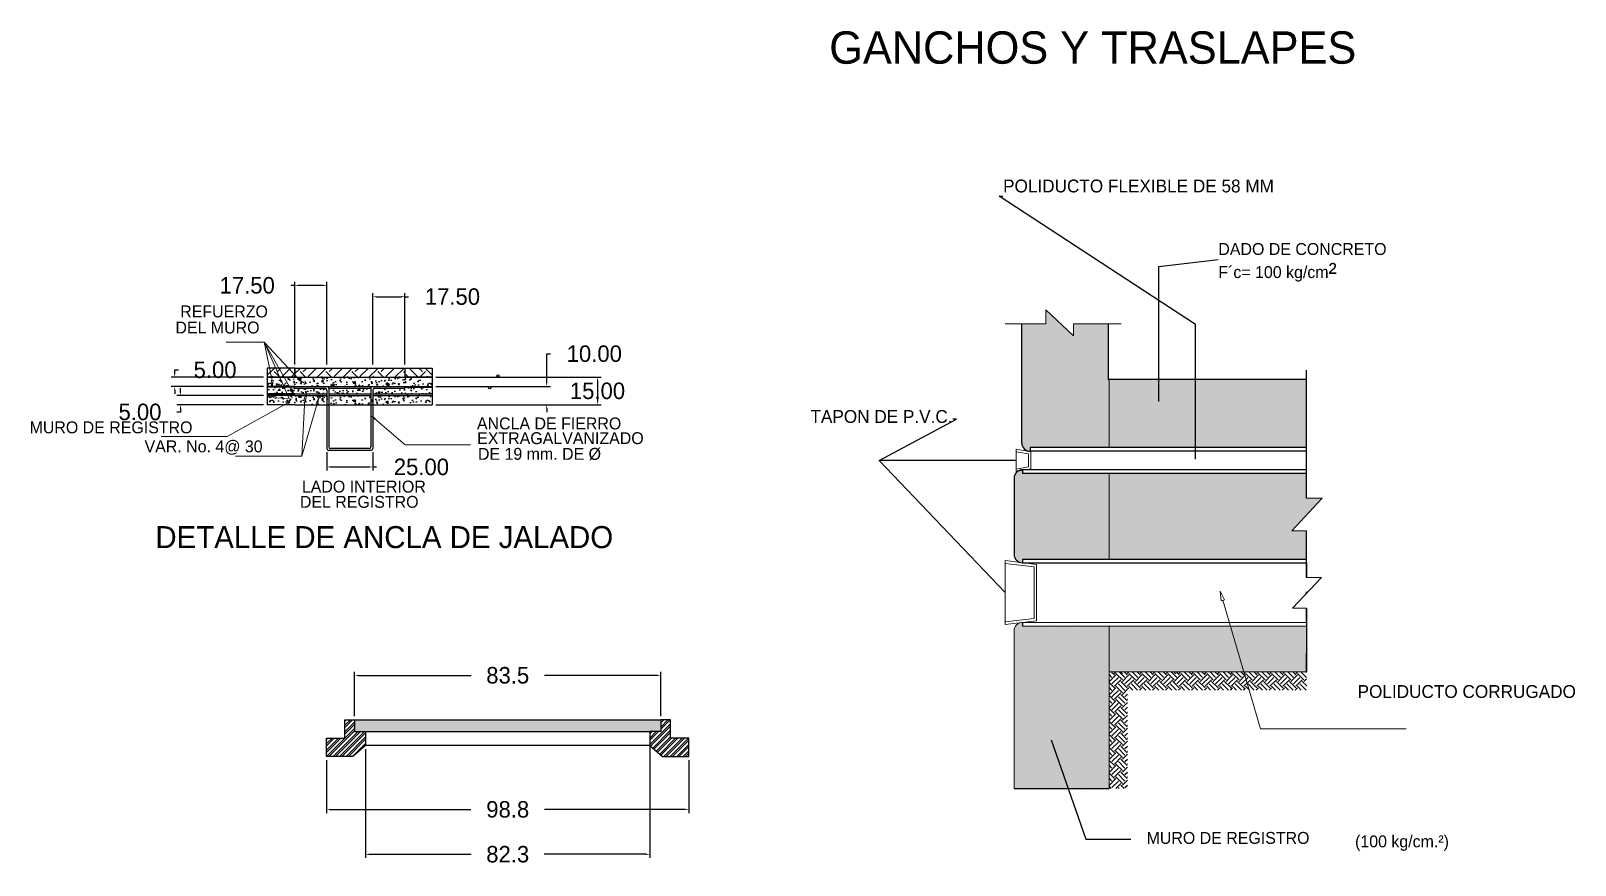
# Model space of a CAD drawing. Header units: centimetres. Extents: x 899 to 420531, y -3171 to 1299.
# Drawn here: x 15556 to 16398, y -2638 to -2183 of the extents above; entities that cross this region are included whole.
import ezdxf
from ezdxf.enums import TextEntityAlignment as Align

# ---------------------------------------------------------------- set-up
doc = ezdxf.new("R2010")
doc.units = ezdxf.units.CM
doc.header["$LTSCALE"] = 10
doc.header["$MEASUREMENT"] = 0
doc.layers.get('0').update_dxf_attribs({"linetype": 'CONTINUOUS'})
doc.layers.get('DEFPOINTS').update_dxf_attribs({"color": 2, "linetype": 'CONTINUOUS'})
for name, color, linetype in [('DIM', 7, 'CONTINUOUS'), ('HERRAJE', 13, 'CONTINUOUS'), ('REGISTRO', 1, 'CONTINUOUS'), ('TAPA', 120, 'CONTINUOUS'), ('TEXTOS', 7, 'CONTINUOUS'), ('TIERRA', 34, 'CONTINUOUS'), ('TIT', 5, 'CONTINUOUS'), ('VARILLAS', 30, 'CONTINUOUS')]:
    doc.layers.add(name, color=color, linetype=linetype)
doc.styles.get("Standard").update_dxf_attribs({"font": ''})
doc.styles.get('Standard').set_extended_font_data('Zurich Ex BT')
doc.dimstyles.get("Standard").update_dxf_attribs({"dimtxt": 9, "dimasz": 2, "dimexe": 2, "dimexo": 2, "dimgap": 5, "dimtad": 0, "dimtih": 1, "dimtoh": 1, "dimzin": 0, "dimdsep": 46, "dimtxsty": 'Standard', "dimcen": 0.09, "dimclrt": 256, "dimadec": 0, "dimazin": 0, "dimtfac": 1, "dimtofl": 0, "dimtmove": 0, "dimatfit": 3, "dimfxl": 0, "dimtolj": 1, "dimtzin": 0, "dimarcsym": 0})
pattern_1 = [(45, (14362.514, -2863.6035), (-1.767767, 1.767767), []), (45, (14362.514, -2862.3535), (-1.767767, 1.767767), [])]
pattern_2 = [(45, (10194.218, -3222.807), (9e-16, 14.142136), [10, -10]), (45, (10191.566, -3220.155), (9e-16, 14.142136), [10, -10]), (45, (10188.914, -3217.504), (9e-16, 14.142136), [10, -10]), (135, (10188.914, -3215.736), (-14.142136, 2e-15), [10, -10]), (135, (10191.566, -3213.084), (-14.142136, 2e-15), [10, -10]), (135, (10194.218, -3210.433), (-14.142136, 2e-15), [10, -10])]

# ---------------------------------------------------------------- blocks, each defined once
blk = doc.blocks.new('_ClosedBlank')
at = {"color": 0, "linetype": 'ByBlock', "lineweight": -2}
for p, q in [((-1, 0.17), (0, 0)), ((-1, 0.17), (-1, -0.17)), ((0, 0), (-1, -0.17))]:
    blk.add_line(p, q, dxfattribs=at)
blk = doc.blocks.new('*D63')
at = {"layer": 'DEFPOINTS', "color": 0}
for p in [(15717.08, -2579.02), (15914.68, -2579.02), (15914.68, -2607.9)]:
    blk.add_point(p, dxfattribs=at)
at = {"layer": 'DIM', "color": 0, "lineweight": -2}
for p, q in [((15717.08, -2581.02), (15717.08, -2609.9)), ((15914.68, -2581.02), (15914.68, -2609.9)), ((15719.08, -2607.9), (15795.83, -2607.9)), ((15912.68, -2607.9), (15835.93, -2607.9))]:
    blk.add_line(p, q, dxfattribs=at)
at = {"layer": 'DIM', "color": 0}
for points in [[(15719.08, -2607.57), (15719.08, -2608.23), (15717.08, -2607.9)], [(15912.68, -2607.57), (15912.68, -2608.23), (15914.68, -2607.9)]]:
    blk.add_solid(points, dxfattribs=at)
at = {"layer": 'DIM', "insert": (15815.88, -2607.9), "char_height": 9, "attachment_point": 5}
blk.add_mtext('\\A1;98.8', dxfattribs=at)
blk = doc.blocks.new('*D64')
at = {"layer": 'DEFPOINTS', "color": 0}
for p in [(15738.38, -2573.02), (15893.38, -2569.22), (15893.38, -2632.38)]:
    blk.add_point(p, dxfattribs=at)
at = {"layer": 'DIM', "color": 0, "lineweight": -2}
for p, q in [((15738.38, -2575.02), (15738.38, -2634.38)), ((15893.38, -2571.22), (15893.38, -2634.38)), ((15740.38, -2632.38), (15795.95, -2632.38)), ((15891.38, -2632.38), (15835.81, -2632.38))]:
    blk.add_line(p, q, dxfattribs=at)
at = {"layer": 'DIM', "color": 0}
for points in [[(15740.38, -2632.05), (15740.38, -2632.72), (15738.38, -2632.38)], [(15891.38, -2632.05), (15891.38, -2632.72), (15893.38, -2632.38)]]:
    blk.add_solid(points, dxfattribs=at)
at = {"layer": 'DIM', "insert": (15815.88, -2632.38), "char_height": 9, "attachment_point": 5}
blk.add_mtext('\\A1;82.3', dxfattribs=at)
blk = doc.blocks.new('*D87')
at = {"layer": 'DEFPOINTS', "color": 0}
for p in [(15699.75, -2321.92), (15699.75, -2367.02), (15717.25, -2367.02)]:
    blk.add_point(p, dxfattribs=at)
at = {"layer": 'DIM', "color": 0, "lineweight": -2}
for p, q in [((15699.75, -2321.92), (15697.75, -2321.92)), ((15699.75, -2365.02), (15699.75, -2319.92)), ((15715.25, -2321.92), (15701.75, -2321.92)), ((15717.25, -2365.02), (15717.25, -2319.92))]:
    blk.add_line(p, q, dxfattribs=at)
at = {"layer": 'DIM', "color": 0}
for points in [[(15701.75, -2321.58), (15701.75, -2322.25), (15699.75, -2321.92)], [(15715.25, -2321.58), (15715.25, -2322.25), (15717.25, -2321.92)]]:
    blk.add_solid(points, dxfattribs=at)
at = {"layer": 'DIM', "insert": (15673.78, -2321.92), "char_height": 9, "attachment_point": 5}
blk.add_mtext('\\A1;17.50', dxfattribs=at)
blk = doc.blocks.new('*D88')
at = {"layer": 'DEFPOINTS', "color": 0}
for p in [(15742.25, -2328.09), (15742.25, -2367.02), (15759.75, -2367.02)]:
    blk.add_point(p, dxfattribs=at)
at = {"layer": 'DIM', "color": 0, "lineweight": -2}
for p, q in [((15742.25, -2365.02), (15742.25, -2326.09)), ((15744.25, -2328.09), (15757.75, -2328.09)), ((15759.75, -2365.02), (15759.75, -2326.09)), ((15759.75, -2328.09), (15761.75, -2328.09))]:
    blk.add_line(p, q, dxfattribs=at)
at = {"layer": 'DIM', "color": 0}
for points in [[(15744.25, -2327.75), (15744.25, -2328.42), (15742.25, -2328.09)], [(15757.75, -2327.75), (15757.75, -2328.42), (15759.75, -2328.09)]]:
    blk.add_solid(points, dxfattribs=at)
at = {"layer": 'DIM', "insert": (15785.72, -2328.09), "char_height": 9, "attachment_point": 5}
blk.add_mtext('\\A1;17.50', dxfattribs=at)
blk = doc.blocks.new('*D89')
at = {"layer": 'DEFPOINTS', "color": 0}
for p in [(15774.75, -2377.02), (15774.75, -2387.02), (15837.12, -2387.02)]:
    blk.add_point(p, dxfattribs=at)
at = {"layer": 'DIM', "color": 0, "lineweight": -2}
for p, q in [((15837.12, -2375.02), (15837.12, -2359.23)), ((15837.12, -2359.23), (15839.12, -2359.23)), ((15776.75, -2377.02), (15839.12, -2377.02)), ((15776.75, -2387.02), (15839.12, -2387.02)), ((15837.12, -2389.02), (15837.12, -2391.02))]:
    blk.add_line(p, q, dxfattribs=at)
at = {"layer": 'DIM', "color": 0}
for points in [[(15836.79, -2375.02), (15837.45, -2375.02), (15837.12, -2377.02)], [(15836.79, -2389.02), (15837.45, -2389.02), (15837.12, -2387.02)]]:
    blk.add_solid(points, dxfattribs=at)
at = {"layer": 'DIM', "insert": (15863.09, -2359.23), "char_height": 9, "attachment_point": 5}
blk.add_mtext('\\A1;10.00', dxfattribs=at)
blk = doc.blocks.new('*D90')
at = {"layer": 'DEFPOINTS', "color": 0}
for p in [(15774.75, -2372.02), (15774.75, -2387.02), (15864.83, -2387.02)]:
    blk.add_point(p, dxfattribs=at)
at = {"layer": 'DIM', "color": 0, "lineweight": -2}
for p, q in [((15776.75, -2372.02), (15866.83, -2372.02)), ((15864.83, -2374.02), (15864.83, -2385.02)), ((15776.75, -2387.02), (15866.83, -2387.02))]:
    blk.add_line(p, q, dxfattribs=at)
at = {"layer": 'DIM', "color": 0}
for points in [[(15864.5, -2374.02), (15865.16, -2374.02), (15864.83, -2372.02)], [(15864.5, -2385.02), (15865.16, -2385.02), (15864.83, -2387.02)]]:
    blk.add_solid(points, dxfattribs=at)
at = {"layer": 'DIM', "insert": (15864.83, -2379.52), "char_height": 9, "attachment_point": 5}
blk.add_mtext('\\A1;15.00', dxfattribs=at)
blk = doc.blocks.new('*D91')
at = {"layer": 'DEFPOINTS', "color": 0}
for p in [(15634.22, -2372.02), (15684.75, -2372.02), (15684.75, -2377.02)]:
    blk.add_point(p, dxfattribs=at)
at = {"layer": 'DIM', "color": 0, "lineweight": -2}
for p, q in [((15682.75, -2372.02), (15632.22, -2372.02)), ((15634.22, -2370.02), (15634.22, -2368.02)), ((15634.22, -2368.02), (15636.22, -2368.02)), ((15682.75, -2377.02), (15632.22, -2377.02)), ((15634.22, -2379.02), (15634.22, -2381.02))]:
    blk.add_line(p, q, dxfattribs=at)
at = {"layer": 'DIM', "color": 0}
for points in [[(15633.89, -2370.02), (15634.55, -2370.02), (15634.22, -2372.02)], [(15633.89, -2379.02), (15634.55, -2379.02), (15634.22, -2377.02)]]:
    blk.add_solid(points, dxfattribs=at)
at = {"layer": 'DIM', "insert": (15656.25, -2368.02), "char_height": 9, "attachment_point": 5}
blk.add_mtext('\\A1;5.00', dxfattribs=at)
blk = doc.blocks.new('*D92')
at = {"layer": 'DEFPOINTS', "color": 0}
for p in [(15684.75, -2382.02), (15637.33, -2387.02), (15684.75, -2387.02)]:
    blk.add_point(p, dxfattribs=at)
at = {"layer": 'DIM', "color": 0, "lineweight": -2}
for p, q in [((15682.75, -2382.02), (15635.33, -2382.02)), ((15637.33, -2380.02), (15637.33, -2378.02)), ((15682.75, -2387.02), (15635.33, -2387.02)), ((15637.33, -2391.02), (15635.33, -2391.02)), ((15637.33, -2389.02), (15637.33, -2391.02))]:
    blk.add_line(p, q, dxfattribs=at)
at = {"layer": 'DIM', "color": 0}
for points in [[(15636.99, -2380.02), (15637.66, -2380.02), (15637.33, -2382.02)], [(15636.99, -2389.02), (15637.66, -2389.02), (15637.33, -2387.02)]]:
    blk.add_solid(points, dxfattribs=at)
at = {"layer": 'DIM', "insert": (15615.3, -2391.02), "char_height": 9, "attachment_point": 5}
blk.add_mtext('\\A1;5.00', dxfattribs=at)
blk = doc.blocks.new('*D93')
at = {"layer": 'DEFPOINTS', "color": 0}
for p in [(15717.25, -2411.02), (15742.25, -2411.02), (15742.25, -2421.02)]:
    blk.add_point(p, dxfattribs=at)
at = {"layer": 'DIM', "color": 0, "lineweight": -2}
for p, q in [((15717.25, -2413.02), (15717.25, -2423.02)), ((15742.25, -2413.02), (15742.25, -2423.02)), ((15719.25, -2421.02), (15740.25, -2421.02)), ((15742.25, -2421.02), (15744.25, -2421.02))]:
    blk.add_line(p, q, dxfattribs=at)
at = {"layer": 'DIM', "color": 0}
for points in [[(15719.25, -2420.68), (15719.25, -2421.35), (15717.25, -2421.02)], [(15740.25, -2420.68), (15740.25, -2421.35), (15742.25, -2421.02)]]:
    blk.add_solid(points, dxfattribs=at)
at = {"layer": 'DIM', "insert": (15768.79, -2421.02), "char_height": 9, "attachment_point": 5}
blk.add_mtext('\\A1;25.00', dxfattribs=at)
blk = doc.blocks.new('*D105')
at = {"layer": 'DEFPOINTS', "color": 0}
for p in [(15899.38, -2534.74), (15732.38, -2559.02), (15899.38, -2559.02)]:
    blk.add_point(p, dxfattribs=at)
at = {"layer": 'DIM', "color": 0, "lineweight": -2}
for p, q in [((15732.38, -2557.02), (15732.38, -2532.74)), ((15734.38, -2534.74), (15795.85, -2534.74)), ((15897.38, -2534.74), (15835.91, -2534.74)), ((15899.38, -2557.02), (15899.38, -2532.74))]:
    blk.add_line(p, q, dxfattribs=at)
at = {"layer": 'DIM', "color": 0}
for points in [[(15734.38, -2534.41), (15734.38, -2535.07), (15732.38, -2534.74)], [(15897.38, -2534.41), (15897.38, -2535.07), (15899.38, -2534.74)]]:
    blk.add_solid(points, dxfattribs=at)
at = {"layer": 'DIM', "insert": (15815.88, -2534.74), "char_height": 9, "attachment_point": 5}
blk.add_mtext('\\A1;83.5', dxfattribs=at)

msp = doc.modelspace()

# ---------------------------------------------------------------- hatches: boundary and pattern name
h = msp.add_hatch()
h.set_pattern_fill('AR-CONC', color=256, angle=45, style=0)
h.set_pattern_definition([(95, (10193.935, -3227.413), (5.51552, 4.628071), [0.75, -8.25]), (40, (10193.935, -3227.413), (-6.299922, 4.3376815), [0.6, -6.6]), (145.4514, (10194.395, -3227.027), (-0.784395, 8.965753), [0.637402, -7.011421]), (91.1842, (10192.521, -3225.999), (8.71693, 6.376138), [1.125, -12.375]), (141.6356, (10193.247, -3225.467), (-0.27899, 13.497117), [0.956103, -10.51713]), (36.1842, (10192.521, -3225.999), (-0.279, 13.497117), [0.9, -9.9]), (66, (10193.5816, -3225.645), (7.067716, 1.373825), [0.75, -8.25]), (11, (10193.5816, -3225.645), (-3.407086, 6.848084), [0.6, -6.6]), (116.4514, (10194.1706, -3225.5306), (3.660636, 8.221906), [0.637402, -7.011421]), (82.5, (10193.9351, -3227.4128), (-2.2679319, 2.4398982), [0, -6.52, 0, -6.7, 0, -6.625]), (52.5, (10193.935, -3227.4128), (-0.9287294, 4.6490945), [0, -3.82, 0, -6.37, 0, -2.525]), (12.5, (10192.3583, -3228.9897), (3.9341817, 3.6152076), [0, -2.5, 0, -7.8, 0, -10.35]), (2.5, (10191.651, -3229.6968), (3.4159, 4.831598), [0, -3.25, 0, -5.18, 0, -7.35])])
h.paths.add_polyline_path([(15699.465, -2371.626), (15684.465, -2371.626), (15684.465, -2376.626), (15699.465, -2376.626)])
h = msp.add_hatch()
h.set_pattern_fill('EARTH', color=256, scale=40, angle=45, style=0)
h.set_pattern_definition(pattern_2)
h.paths.add_polyline_path([(15699.748, -2367.02), (15684.748, -2367.02), (15684.748, -2372.02), (15699.748, -2372.02)])
h = msp.add_hatch()
h.set_pattern_fill('EARTH', color=256, scale=40, angle=45, style=0)
h.set_pattern_definition(pattern_2)
h.paths.add_polyline_path([(15717.248, -2372.02), (15742.248, -2372.02), (15759.748, -2372.02), (15759.748, -2367.02), (15742.248, -2367.02), (15717.248, -2367.02), (15699.748, -2367.02), (15699.748, -2372.02)])
h = msp.add_hatch()
h.set_pattern_fill('AR-CONC', color=256, angle=45, style=0)
h.set_pattern_definition([(95, (10194.218, -3222.807), (5.51552, 4.628071), [0.75, -8.25]), (40, (10194.218, -3222.807), (-6.299922, 4.3376815), [0.6, -6.6]), (145.4514, (10194.6774, -3222.4214), (-0.784395, 8.965753), [0.637402, -7.011421]), (91.1842, (10192.8035, -3221.393), (8.71693, 6.376138), [1.125, -12.375]), (141.6356, (10193.53, -3220.861), (-0.27899, 13.497117), [0.956103, -10.51713]), (36.1842, (10192.804, -3221.393), (-0.279, 13.497117), [0.9, -9.9]), (66, (10193.864, -3221.039), (7.067716, 1.373825), [0.75, -8.25]), (11, (10193.864, -3221.039), (-3.407086, 6.848084), [0.6, -6.6]), (116.4514, (10194.453, -3220.925), (3.660636, 8.221906), [0.637402, -7.011421]), (82.5, (10194.2177, -3222.807), (-2.2679319, 2.4398982), [0, -6.52, 0, -6.7, 0, -6.625]), (52.5, (10194.2177, -3222.807), (-0.9287294, 4.6490945), [0, -3.82, 0, -6.37, 0, -2.525]), (12.5, (10192.641, -3224.384), (3.9341817, 3.6152076), [0, -2.5, 0, -7.8, 0, -10.35]), (2.5, (10191.934, -3225.091), (3.4159, 4.831598), [0, -3.25, 0, -5.18, 0, -7.35])])
h.paths.add_polyline_path([(15699.748, -2372.02), (15699.748, -2377.02), (15717.248, -2377.02), (15742.248, -2377.02), (15759.748, -2377.02), (15759.748, -2372.02), (15742.248, -2372.02), (15717.248, -2372.02)])
h = msp.add_hatch()
h.set_pattern_fill('EARTH', color=256, scale=40, angle=45, style=0)
h.set_pattern_definition([(135, (21265.278, -3222.807), (-9e-16, 14.142136), [10, -10]), (135, (21267.93, -3220.155), (-9e-16, 14.142136), [10, -10]), (135, (21270.581, -3217.504), (-9e-16, 14.142136), [10, -10]), (45, (21270.581, -3215.736), (14.142136, 2e-15), [10, -10]), (45, (21267.93, -3213.084), (14.142136, 2e-15), [10, -10]), (45, (21265.278, -3210.433), (14.142136, 2e-15), [10, -10])])
h.paths.add_polyline_path([(15759.748, -2367.02), (15774.748, -2367.02), (15774.748, -2372.02), (15759.748, -2372.02)])
h = msp.add_hatch()
h.set_pattern_fill('AR-CONC', color=256, angle=45, style=0)
h.set_pattern_definition([(85, (21265.5606, -3227.413), (-5.51552, 4.628071), [0.75, -8.25]), (140, (21265.5606, -3227.413), (6.299922, 4.3376815), [0.6, -6.6]), (34.5486, (21265.101, -3227.027), (0.784395, 8.965753), [0.637402, -7.011421]), (88.8158, (21266.975, -3225.999), (-8.71693, 6.376138), [1.125, -12.375]), (38.3644, (21266.248, -3225.467), (0.27899, 13.497117), [0.956103, -10.51713]), (143.8158, (21266.975, -3225.999), (0.279, 13.497117), [0.9, -9.9]), (114, (21265.914, -3225.645), (-7.067716, 1.373825), [0.75, -8.25]), (169, (21265.914, -3225.645), (3.407086, 6.848084), [0.6, -6.6]), (63.5486, (21265.325, -3225.5306), (-3.660636, 8.221906), [0.637402, -7.011421]), (97.5, (21265.5606, -3227.4128), (2.2679319, 2.4398982), [0, -6.52, 0, -6.7, 0, -6.625]), (127.5, (21265.5606, -3227.4128), (0.9287294, 4.6490945), [0, -3.82, 0, -6.37, 0, -2.525]), (167.5, (21267.1374, -3228.9897), (-3.9341817, 3.6152076), [0, -2.5, 0, -7.8, 0, -10.35]), (177.5, (21267.8446, -3229.6968), (-3.4159, 4.831598), [0, -3.25, 0, -5.18, 0, -7.35])])
h.paths.add_polyline_path([(15760.03, -2371.626), (15775.03, -2371.626), (15775.03, -2376.626), (15760.03, -2376.626)])
h = msp.add_hatch()
h.set_pattern_fill('AR-CONC', color=256, style=0)
h.set_pattern_definition([(50, (10194.218, -3222.807), (7.172602, -0.6275213), [0.75, -8.25]), (355, (10194.218, -3222.807), (-1.387513, 7.521921), [0.6, -6.6]), (100.4514, (10194.8154, -3222.8594), (5.785094, 6.894395), [0.637402, -7.011421]), (46.1842, (10194.218, -3220.807), (10.67241, -1.65519), [1.125, -12.375]), (96.6356, (10195.107, -3220.945), (9.346627, 9.741179), [0.956103, -10.51713]), (351.1842, (10194.218, -3220.807), (9.34662, 9.741186), [0.9, -9.9]), (21, (10195.218, -3221.307), (5.9690705, -4.026189), [0.75, -8.25]), (326, (10195.218, -3221.307), (2.433153, 7.2515), [0.6, -6.6]), (71.4514, (10195.715, -3221.6426), (8.402226, 3.225305), [0.637402, -7.011421]), (37.5, (10194.2177, -3222.807), (0.1215986, 3.3289385), [0, -6.52, 0, -6.7, 0, -6.625]), (7.5, (10194.2177, -3222.807), (2.6306954, 3.9441171), [0, -3.82, 0, -6.37, 0, -2.525]), (327.5, (10191.9877, -3222.807), (5.3382244, -0.2255487), [0, -2.5, 0, -7.8, 0, -10.35]), (317.5, (10190.9877, -3222.807), (5.8318617, 1.00105), [0, -3.25, 0, -5.18, 0, -7.35])])
h.paths.add_polyline_path([(15774.748, -2381.02), (15774.748, -2377.52), (15759.748, -2377.52), (15759.748, -2378.02), (15743.248, -2378.02, 0.4142136), (15742.248, -2379.02), (15742.248, -2381.02), (15759.748, -2381.02)])
h.paths.add_polyline_path([(15718.248, -2378.02), (15718.248, -2381.02), (15741.248, -2381.02), (15741.248, -2378.02)])
h.paths.add_polyline_path([(15699.748, -2378.02), (15699.748, -2377.52), (15696.973, -2377.52), (15697.55, -2378.494), (15698.03, -2378.216), (15699.067, -2380.973), (15697.192, -2378.702), (15697.55, -2378.494), (15696.973, -2377.52), (15693.982, -2377.52), (15695.481, -2381.02), (15699.748, -2381.02), (15717.248, -2381.02), (15717.248, -2379.02, 0.4142136), (15716.248, -2378.02)])
h.paths.add_polyline_path([(15684.748, -2377.52), (15684.748, -2381.02), (15695.481, -2381.02), (15693.982, -2377.52)])
h = msp.add_hatch()
h.set_pattern_fill('AR-CONC', color=256, angle=45, style=0)
h.set_pattern_definition([(95, (10194.975, -3236.6815), (5.51552, 4.628071), [0.75, -8.25]), (40, (10194.975, -3236.6815), (-6.299922, 4.3376815), [0.6, -6.6]), (145.4514, (10195.4345, -3236.296), (-0.784395, 8.965753), [0.637402, -7.011421]), (91.1842, (10193.561, -3235.267), (8.71693, 6.376138), [1.125, -12.375]), (141.6356, (10194.287, -3234.736), (-0.27899, 13.497117), [0.956103, -10.51713]), (36.1842, (10193.561, -3235.267), (-0.279, 13.497117), [0.9, -9.9]), (66, (10194.6214, -3234.914), (7.067716, 1.373825), [0.75, -8.25]), (11, (10194.621, -3234.914), (-3.407086, 6.848084), [0.6, -6.6]), (116.4514, (10195.21, -3234.799), (3.660636, 8.221906), [0.637402, -7.011421]), (82.5, (10194.975, -3236.6815), (-2.2679319, 2.4398982), [0, -6.52, 0, -6.7, 0, -6.625]), (52.5, (10194.975, -3236.6815), (-0.9287294, 4.6490945), [0, -3.82, 0, -6.37, 0, -2.525]), (12.5, (10193.398, -3238.2584), (3.9341817, 3.6152076), [0, -2.5, 0, -7.8, 0, -10.35]), (2.5, (10192.691, -3238.9655), (3.4159, 4.831598), [0, -3.25, 0, -5.18, 0, -7.35])])
h.paths.add_polyline_path([(15700.505, -2380.895), (15685.505, -2380.895), (15685.505, -2385.895), (15700.505, -2385.895)])
h = msp.add_hatch()
h.set_pattern_fill('AR-CONC', color=256, angle=45, style=0)
h.set_pattern_definition([(95, (10194.218, -3232.807), (5.51552, 4.628071), [0.75, -8.25]), (40, (10194.218, -3232.807), (-6.299922, 4.3376815), [0.6, -6.6]), (145.4514, (10194.6774, -3232.4214), (-0.784395, 8.965753), [0.637402, -7.011421]), (91.1842, (10192.8035, -3231.393), (8.71693, 6.376138), [1.125, -12.375]), (141.6356, (10193.53, -3230.861), (-0.27899, 13.497117), [0.956103, -10.51713]), (36.1842, (10192.804, -3231.393), (-0.279, 13.497117), [0.9, -9.9]), (66, (10193.864, -3231.039), (7.067716, 1.373825), [0.75, -8.25]), (11, (10193.864, -3231.039), (-3.407086, 6.848084), [0.6, -6.6]), (116.4514, (10194.453, -3230.925), (3.660636, 8.221906), [0.637402, -7.011421]), (82.5, (10194.2177, -3232.807), (-2.2679319, 2.4398982), [0, -6.52, 0, -6.7, 0, -6.625]), (52.5, (10194.2177, -3232.807), (-0.9287294, 4.6490945), [0, -3.82, 0, -6.37, 0, -2.525]), (12.5, (10192.641, -3234.384), (3.9341817, 3.6152076), [0, -2.5, 0, -7.8, 0, -10.35]), (2.5, (10191.934, -3235.091), (3.4159, 4.831598), [0, -3.25, 0, -5.18, 0, -7.35])])
h.paths.add_polyline_path([(15699.748, -2382.02), (15699.748, -2387.02), (15717.248, -2387.02), (15742.248, -2387.02), (15759.748, -2387.02), (15759.748, -2382.02), (15742.248, -2382.02), (15717.248, -2382.02)])
h = msp.add_hatch()
h.set_pattern_fill('AR-CONC', color=256, angle=45, style=0)
h.set_pattern_definition([(85, (21264.521, -3236.6815), (-5.51552, 4.628071), [0.75, -8.25]), (140, (21264.521, -3236.6815), (6.299922, 4.3376815), [0.6, -6.6]), (34.5486, (21264.061, -3236.296), (0.784395, 8.965753), [0.637402, -7.011421]), (88.8158, (21265.935, -3235.267), (-8.71693, 6.376138), [1.125, -12.375]), (38.3644, (21265.209, -3234.736), (0.27899, 13.497117), [0.956103, -10.51713]), (143.8158, (21265.935, -3235.267), (0.279, 13.497117), [0.9, -9.9]), (114, (21264.8744, -3234.914), (-7.067716, 1.373825), [0.75, -8.25]), (169, (21264.8744, -3234.914), (3.407086, 6.848084), [0.6, -6.6]), (63.5486, (21264.2854, -3234.799), (-3.660636, 8.221906), [0.637402, -7.011421]), (97.5, (21264.5208, -3236.6815), (2.2679319, 2.4398982), [0, -6.52, 0, -6.7, 0, -6.625]), (127.5, (21264.5208, -3236.6815), (0.9287294, 4.6490945), [0, -3.82, 0, -6.37, 0, -2.525]), (167.5, (21266.0977, -3238.2584), (-3.9341817, 3.6152076), [0, -2.5, 0, -7.8, 0, -10.35]), (177.5, (21266.805, -3238.9655), (-3.4159, 4.831598), [0, -3.25, 0, -5.18, 0, -7.35])])
h.paths.add_polyline_path([(15758.991, -2380.895), (15773.991, -2380.895), (15773.991, -2385.895), (15758.991, -2385.895)])
at = {"layer": 'DIM'}
h = msp.add_hatch(dxfattribs=at)
h.set_pattern_fill('AR-SAND', color=256, style=0)
h.set_pattern_definition([(37.5, (0, 0), (-0.06299336, 1.92682377), [0, -1.52, 0, -1.7, 0, -1.625]), (7.5, (0, 0), (1.7697767, 2.82214607), [0, -0.82, 0, -1.37, 0, -0.525]), (327.5, (-1.23, 0), (3.11414186, 0.00565905), [0, -0.5, 0, -1.8, 0, -2.35]), (317.5, (-1.23, 0), (3.0061266, 0.87767556), [0, -0.25, 0, -1.18, 0, -1.35])])
h.paths.add_polyline_path([(16096.225, -2407.812, 0.4142136), (16100.805, -2412.392), (16100.805, -2410.392), (16143.86, -2410.392), (16143.86, -2373.316), (16143.42, -2373.316), (16143.42, -2342.891), (16124.381, -2342.891), (16124.381, -2349.45), (16109.422, -2335.255), (16109.422, -2342.891), (16096.225, -2342.891)])
h.paths.add_polyline_path([(16092.085, -2468.675, 0.3430585), (16095.537, -2473.114), (16096.665, -2473.255), (16096.665, -2471.255), (16143.86, -2471.255), (16143.86, -2424.552), (16096.585, -2424.552), (16096.585, -2422.931), (16093.922, -2423.424, 0.2387688), (16092.085, -2427.052)])
h.paths.add_polyline_path([(16096.672, -2507.866), (16096.672, -2505.871), (16095.512, -2506.015, 0.3411521), (16092.085, -2510.453), (16092.085, -2596.429), (16143.86, -2596.429), (16143.86, -2507.866)])
h = msp.add_hatch(dxfattribs=at)
h.set_pattern_fill('AR-CONC', color=256, style=0)
h.set_pattern_definition([(50, (0, 0), (7.1726018, -0.6275213), [0.75, -8.25]), (355, (0, 0), (-1.3875133, 7.5219213), [0.6, -6.6]), (100.4514, (0.598, -0.052), (5.7850938, 6.8943954), [0.637402, -7.011421]), (46.1842, (0, 2), (10.6724105, -1.65519), [1.125, -12.375]), (96.6356, (0.889, 1.862), (9.346627, 9.741179), [0.956103, -10.51713]), (351.1842, (0, 2), (9.3466195, 9.741186), [0.9, -9.9]), (21, (1, 1.5), (5.9690705, -4.026189), [0.75, -8.25]), (326, (1, 1.5), (2.4331533, 7.2515005), [0.6, -6.6]), (71.4514, (1.4974, 1.1645), (8.4022263, 3.225305), [0.637402, -7.011421]), (37.5, (0, 0), (0.12159855, 3.32893854), [0, -6.52, 0, -6.7, 0, -6.625]), (7.5, (0, 0), (2.6306954, 3.9441171), [0, -3.82, 0, -6.37, 0, -2.525]), (327.5, (-2.23, 0), (5.33822436, -0.2255487), [0, -2.5, 0, -7.8, 0, -10.35]), (317.5, (-3.23, 0), (5.8318617, 1.0010498), [0, -3.25, 0, -5.18, 0, -7.35])])
h.paths.add_polyline_path([(16251.498, -2382.412), (16251.498, -2373.316), (16143.86, -2373.316), (16143.86, -2410.392), (16251.498, -2410.392), (16251.498, -2406.732), (16251.498, -2392.572)])
h.paths.add_polyline_path([(16251.498, -2455.826), (16243.581, -2455.826), (16260.113, -2438.091), (16251.498, -2438.091), (16251.498, -2424.552), (16143.86, -2424.552), (16143.86, -2471.255), (16251.498, -2471.255)])
h.paths.add_polyline_path([(16210.084, -2507.866), (16143.86, -2507.866), (16143.86, -2532.804), (16217.394, -2532.804)])
h.paths.add_polyline_path([(16251.498, -2519.345), (16251.498, -2507.866), (16210.084, -2507.866), (16217.394, -2532.804), (16251.498, -2532.804), (16251.498, -2522.804)])
at = {"layer": 'HERRAJE'}
h = msp.add_hatch(dxfattribs=at)
h.set_pattern_fill('STEEL', color=256, scale=20, style=0)
h.set_pattern_definition(pattern_1)
h.paths.add_polyline_path([(15727.08, -2569.02), (15717.08, -2569.02), (15717.08, -2579.02), (15731.38, -2579.02), (15738.38, -2573.02), (15738.38, -2565.42), (15732.38, -2565.42), (15732.38, -2559.02), (15727.08, -2559.02)])
h = msp.add_hatch(dxfattribs=at)
h.set_pattern_fill('STEEL', color=256, scale=20, style=0)
h.set_pattern_definition(pattern_1)
h.paths.add_polyline_path([(15904.68, -2569.02), (15904.68, -2559.02), (15899.38, -2559.02), (15899.38, -2565.42), (15893.38, -2565.42), (15893.38, -2573.02), (15900.38, -2579.02), (15914.68, -2579.02), (15914.68, -2569.02)])
at = {"layer": 'TAPA'}
h = msp.add_hatch(dxfattribs=at)
h.set_pattern_fill('DOTS', color=256, scale=20, style=0)
h.set_pattern_definition([(0, (12357.9649, -6673.6773), (0.625, 1.25), [0, -1.25])])
h.paths.add_polyline_path([(15732.38, -2559.02), (15732.38, -2565.42), (15738.38, -2565.42), (15893.38, -2565.42), (15899.38, -2565.42), (15899.38, -2559.02)])
at = {"layer": 'TIERRA'}
h = msp.add_hatch(dxfattribs=at)
h.set_pattern_fill('EARTH', color=256, scale=20, angle=45, style=0)
h.set_pattern_definition([(45, (5236.0845, 33.168), (4e-16, 7.0710678), [5, -5]), (45, (5234.7587, 34.494), (4e-16, 7.0710678), [5, -5]), (45, (5233.433, 35.82), (4e-16, 7.0710678), [5, -5]), (135, (5233.433, 36.704), (-7.0710678, 9e-16), [5, -5]), (135, (5234.7587, 38.0296), (-7.0710678, 9e-16), [5, -5]), (135, (5236.0845, 39.3554), (-7.0710678, 9e-16), [5, -5])])
h.paths.add_polyline_path([(16153.86, -2542.804), (16181.765, -2542.804), (16180.367, -2533.88), (16179.291, -2532.804), (16143.86, -2532.804), (16143.86, -2596.429), (16153.86, -2596.429)])
h.paths.add_polyline_path([(16217.394, -2532.804), (16180.198, -2532.804), (16181.765, -2542.804), (16220.325, -2542.804)])
h.paths.add_polyline_path([(16251.498, -2532.804), (16217.394, -2532.804), (16220.325, -2542.804), (16251.498, -2542.804)])

# ---------------------------------------------------------------- linework, layer by layer
for p, q in [((15699.748, -2367.02), (15684.748, -2367.02)), ((15699.748, -2367.02), (15684.748, -2367.02)), ((15684.748, -2367.02), (15684.748, -2372.02)), ((15699.748, -2372.02), (15684.748, -2372.02)), ((15684.748, -2372.02), (15699.748, -2372.02)), ((15699.748, -2367.02), (15717.248, -2367.02)), ((15699.748, -2367.02), (15699.748, -2372.02)), ((15699.748, -2372.02), (15699.748, -2367.02)), ((15699.748, -2372.02), (15717.248, -2372.02)), ((15717.248, -2367.02), (15742.248, -2367.02)), ((15717.248, -2372.02), (15742.248, -2372.02)), ((15742.248, -2367.02), (15759.748, -2367.02)), ((15742.248, -2372.02), (15759.748, -2372.02)), ((15759.748, -2367.02), (15759.748, -2372.02)), ((15759.748, -2367.02), (15774.748, -2367.02)), ((15759.748, -2367.02), (15774.748, -2367.02)), ((15759.748, -2372.02), (15774.748, -2372.02)), ((15774.748, -2372.02), (15759.748, -2372.02)), ((15684.748, -2377.02), (15684.748, -2381.02)), ((15699.748, -2378.02), (15699.748, -2377.02)), ((15699.748, -2381.02), (15717.248, -2381.02))]:
    msp.add_line(p, q)
at = {"layer": 'DIM', "lineweight": 5}
for p, q in [((16251.498, -2374.429), (16251.498, -2432.091)), ((16251.498, -2455.826), (16251.498, -2481.257))]:
    msp.add_line(p, q, dxfattribs=at)
at = {"layer": 'HERRAJE'}
for p, q in [((15732.38, -2559.02), (15899.38, -2559.02)), ((15738.38, -2565.42), (15893.38, -2565.42)), ((15893.38, -2573.02), (15738.38, -2573.02))]:
    msp.add_line(p, q, dxfattribs=at)
for points in [[(15717.08, -2569.02), (15727.08, -2569.02), (15727.08, -2559.02), (15732.38, -2559.02), (15732.38, -2565.42), (15738.38, -2565.42), (15738.38, -2573.02), (15731.38, -2579.02), (15717.08, -2579.02)], [(15899.38, -2559.02), (15899.38, -2565.42), (15893.38, -2565.42), (15893.38, -2573.02), (15900.38, -2579.02), (15914.68, -2579.02), (15914.68, -2569.02), (15904.68, -2569.02), (15904.68, -2559.02)]]:
    msp.add_lwpolyline(points, close=True, dxfattribs=at)
at = {"layer": 'REGISTRO', "lineweight": 5}
for p, q in [((16109.422, -2342.891), (16109.422, -2335.255)), ((16109.422, -2335.255), (16124.381, -2349.45)), ((16087.247, -2342.891), (16109.422, -2342.891)), ((16124.381, -2349.45), (16124.381, -2342.891)), ((16124.381, -2342.891), (16150.46, -2342.891)), ((16143.86, -2373.316), (16143.86, -2410.392)), ((16093.239, -2423.551), (16093.239, -2411.285)), ((16101.245, -2412.769), (16093.239, -2411.285)), ((16099.869, -2413.913), (16093.239, -2412.685)), ((16099.869, -2413.913), (16099.869, -2420.923)), ((16101.245, -2412.769), (16101.245, -2422.068)), ((16099.869, -2420.923), (16093.239, -2422.151)), ((16101.245, -2422.068), (16093.239, -2423.551)), ((16143.86, -2424.552), (16143.86, -2471.255)), ((16260.113, -2438.091), (16243.581, -2455.826)), ((16251.498, -2438.091), (16260.113, -2438.091)), ((16243.581, -2455.826), (16251.498, -2455.826)), ((16102.99, -2475.446), (16087.157, -2473.598)), ((16087.166, -2507.049), (16087.186, -2472.069)), ((16104.368, -2474.218), (16087.179, -2472.068)), ((16102.98, -2475.445), (16102.98, -2503.69)), ((16102.98, -2503.785), (16102.98, -2475.445)), ((16104.357, -2474.217), (16104.357, -2504.92)), ((16259.662, -2481.257), (16243.995, -2498.064)), ((16251.498, -2481.257), (16259.662, -2481.257)), ((16243.995, -2498.064), (16251.498, -2498.064)), ((16102.98, -2503.69), (16087.145, -2505.519)), ((16104.357, -2504.92), (16087.166, -2507.049)), ((16096.672, -2505.866), (16251.498, -2505.866)), ((16096.672, -2507.866), (16251.498, -2507.866)), ((16143.86, -2507.866), (16143.86, -2596.429)), ((16092.085, -2510.453), (16092.085, -2596.429)), ((16143.86, -2532.804), (16251.498, -2532.804))]:
    msp.add_line(p, q, dxfattribs=at)
at = {"layer": 'REGISTRO'}
for p, q in [((16096.225, -2407.812), (16096.225, -2342.896)), ((16143.42, -2342.896), (16143.42, -2373.316)), ((15684.748, -2367.02), (15684.748, -2387.02)), ((15774.748, -2367.02), (15774.748, -2387.02)), ((16251.498, -2373.316), (16143.42, -2373.316)), ((16251.498, -2382.412), (16251.498, -2368.252)), ((15699.748, -2377.02), (15684.748, -2377.02)), ((15699.748, -2377.02), (15684.748, -2377.02)), ((15699.748, -2377.02), (15684.748, -2377.02)), ((15699.748, -2377.52), (15684.748, -2377.52)), ((15699.748, -2381.02), (15684.748, -2381.02)), ((15684.748, -2381.02), (15699.748, -2381.02)), ((15699.748, -2382.02), (15684.748, -2382.02)), ((15699.748, -2377.02), (15717.248, -2377.02)), ((15699.748, -2378.02), (15716.248, -2378.02)), ((15699.748, -2381.02), (15717.248, -2381.02)), ((15699.748, -2382.02), (15717.248, -2382.02)), ((15717.248, -2377.02), (15742.248, -2377.02)), ((15717.248, -2379.02), (15717.248, -2411.02)), ((15718.248, -2378.02), (15718.248, -2410.02)), ((15718.248, -2378.02), (15741.248, -2378.02)), ((15718.248, -2381.02), (15741.248, -2381.02)), ((15718.248, -2382.02), (15741.248, -2382.02)), ((15741.248, -2378.02), (15741.248, -2410.02)), ((15742.248, -2377.02), (15759.748, -2377.02)), ((15742.248, -2379.02), (15742.248, -2411.02)), ((15742.248, -2381.02), (15759.748, -2381.02)), ((15742.248, -2382.02), (15759.748, -2382.02)), ((15743.248, -2378.02), (15759.748, -2378.02)), ((15759.748, -2377.02), (15774.748, -2377.02)), ((15759.748, -2378.02), (15759.748, -2377.02)), ((15759.748, -2377.52), (15774.748, -2377.52)), ((15759.748, -2381.02), (15774.748, -2381.02)), ((15759.748, -2382.02), (15774.748, -2382.02)), ((16251.498, -2392.572), (16251.498, -2382.412)), ((15699.748, -2387.02), (15684.748, -2387.02)), ((15699.748, -2387.02), (15717.248, -2387.02)), ((15717.248, -2387.02), (15742.248, -2387.02)), ((15742.248, -2387.02), (15759.748, -2387.02)), ((15759.748, -2387.02), (15774.748, -2387.02)), ((16251.498, -2406.732), (16251.498, -2392.572)), ((16251.498, -2438.091), (16251.498, -2406.732)), ((15741.248, -2412.02), (15718.248, -2412.02)), ((15740.248, -2411.02), (15719.248, -2411.02)), ((16251.498, -2410.392), (16100.805, -2410.392)), ((16251.498, -2412.392), (16100.805, -2412.392)), ((16251.498, -2422.552), (16096.585, -2422.552)), ((16251.498, -2424.552), (16096.585, -2424.552)), ((16092.085, -2427.052), (16092.085, -2468.675)), ((16251.498, -2472.506), (16251.498, -2455.826)), ((16096.665, -2471.255), (16251.498, -2471.255)), ((16096.665, -2473.255), (16251.498, -2473.255)), ((16251.498, -2481.257), (16251.498, -2472.506)), ((16251.498, -2505.866), (16251.498, -2498.064)), ((16251.498, -2505.866), (16251.498, -2519.345)), ((16092.085, -2596.429), (16143.86, -2596.429))]:
    msp.add_line(p, q, dxfattribs=at)
for centre, radius, start, end in [((15716.248, -2379.02), 1, 0, 90), ((15717.248, -2378.02), 1, 0, 90), ((15742.248, -2378.02), 1, 90, 180), ((15743.248, -2379.02), 1, 90, 180), ((16100.805, -2407.812), 4.58, 180, 270), ((15718.248, -2411.02), 1, 180, 270), ((15719.248, -2410.02), 1, 180, 270), ((15740.248, -2410.02), 1, 270, 0), ((15741.248, -2411.02), 1, 270, 0), ((16096.585, -2427.052), 4.5, 90, 180), ((16096.665, -2468.675), 4.58, 180, 270)]:
    msp.add_arc(centre, radius, start, end, dxfattribs=at)
at = {"layer": 'REGISTRO', "lineweight": 5}
msp.add_arc((16096.672, -2510.453), 4.587, 90, 180, dxfattribs=at)
at = {"layer": 'TEXTOS'}
for p, q in [((16100.805, -2410.392), (16100.805, -2412.392)), ((16096.585, -2422.552), (16096.585, -2424.552)), ((16096.665, -2471.255), (16096.665, -2473.255)), ((16251.498, -2473.085), (16251.498, -2481.257)), ((16251.498, -2489.186), (16251.498, -2490.015)), ((16251.498, -2490.015), (16251.498, -2489.186)), ((16251.498, -2498.064), (16251.498, -2506.685)), ((16096.672, -2505.866), (16096.672, -2507.866)), ((16112.428, -2506.828), (16112.428, -2506.828)), ((16124.282, -2507.092), (16124.282, -2507.092)), ((16143.72, -2509.336), (16143.72, -2509.336)), ((16205.948, -2508.788), (16205.948, -2508.788)), ((16143.986, -2516.945), (16143.986, -2516.945)), ((16210.234, -2510.091), (16210.234, -2510.091)), ((16211.854, -2514.771), (16211.854, -2514.771)), ((16211.985, -2513.887), (16211.985, -2513.887)), ((16213.688, -2512.292), (16213.688, -2512.292)), ((16249.272, -2517.208), (16249.272, -2517.208)), ((16092.372, -2523.74), (16092.372, -2523.74)), ((16157.391, -2518.795), (16157.391, -2518.795)), ((16251.498, -2519.345), (16251.498, -2532.804)), ((16251.498, -2532.804), (16251.498, -2522.804)), ((16092.163, -2529.662), (16092.163, -2529.662)), ((16151.122, -2533.83), (16150.096, -2532.804)), ((16180.316, -2533.83), (16179.291, -2532.804)), ((16092.381, -2539.057), (16092.381, -2539.057)), ((16251.498, -2540.54), (16251.478, -2540.52)), ((16093.222, -2551.602), (16093.222, -2551.602)), ((16093.162, -2564.898), (16093.162, -2564.898)), ((16093.85, -2562.573), (16093.85, -2562.573)), ((16093.125, -2593.095), (16093.125, -2593.095)), ((16143.712, -2593.61), (16143.712, -2593.61)), ((16092.265, -2594.489), (16092.265, -2594.489)), ((16129.263, -2595.512), (16129.263, -2595.512)), ((16141.527, -2595.866), (16141.527, -2595.866))]:
    msp.add_line(p, q, dxfattribs=at)
at = {"layer": 'TEXTOS', "lineweight": 5}
for points in [[(15701.497, -2372.75), (15683.106, -2352.971), (15662.36, -2352.973)], [(15687.397, -2373.766), (15683.106, -2352.971)], [(15689.438, -2383.221), (15696.572, -2383.569), (15683.106, -2352.971)], [(15698.135, -2379.479), (15683.106, -2352.971)], [(15695.908, -2386.034), (15662.817, -2404.425), (15626.793, -2404.425)], [(15705.251, -2383.797), (15703.502, -2415.068), (15667.478, -2415.068)], [(15711.877, -2386.353), (15703.502, -2415.068), (15667.478, -2415.068)], [(15743.391, -2394.737), (15760.005, -2408.898), (15795.621, -2408.898)], [(16205.95, -2493.761), (16226.503, -2563.88), (16305.871, -2563.88)]]:
    msp.add_lwpolyline(points, dxfattribs=at)
at = {"layer": 'VARILLAS'}
for centre in [(15810.533, -2371.311), (15686.167, -2382.699), (15690.639, -2376.348), (15712.868, -2382.882), (15720.639, -2376.348), (15746.033, -2382.496), (15750.504, -2376.144), (15806.062, -2377.663)]:
    msp.add_circle(centre, 0.635, dxfattribs=at)

# ---------------------------------------------------------------- block references
at = {"layer": 'DIM', "lineweight": 5, "xscale": 2.11077338741664, "yscale": 2.110773387380505, "zscale": 2.110773387377556, "rotation": 138.2194852437347}
msp.add_blockref('_ClosedBlank', (15741.817, -2393.331), dxfattribs=at)
at = {"layer": 'TEXTOS', "lineweight": 5}
for p, xscale, yscale, zscale, rotation in [((15687.634, -2376.662), 2.905008285919822, 2.905008285910299, 2.905008285906554, 274.6840723163887), ((15703.676, -2374.671), 2.905008285843143, 2.905008285910299, 2.905008285906554, 318.5871001784577), ((15686.698, -2382.256), 2.90500828596874, 2.905008285910299, 2.905008285906554, 160.6107363273286), ((15697.838, -2383.863), 2.90500828593419, 2.905008285910299, 2.905008285906554, 48.3745621499872), ((15699.067, -2380.973), 2.90500828589132, 2.905008285910299, 2.905008285906554, 300.0780934197508), ((15706.059, -2381.02), 2.905008285934836, 2.905008285910299, 2.905008285906554, 73.741481932348), ((15712.69, -2383.564), 2.905008285934836, 2.905008285910299, 2.905008285906554, 73.741481932348), ((16204.491, -2488.783), 5.187389249252457, 5.187389249247644, 5.187389249240047, 106.336605707166)]:
    msp.add_blockref('_ClosedBlank', p, dxfattribs=dict(at, xscale=xscale, yscale=yscale, zscale=zscale, rotation=rotation))

# ---------------------------------------------------------------- texts
for s, p in [('REFUERZO', (15637.25, -2339.385)), ('DEL MURO', (15634.618, -2348.151)), ('MURO DE REGISTRO', (15555.069, -2402.645)), ('ANCLA DE FIERRO ', (15799.082, -2400.51)), ('VAR. No. 4@ 30', (15617.787, -2413.022)), ('EXTRAGALVANIZADO', (15799.218, -2408.538)), ('DE 19 mm. DE %%C', (15799.627, -2417.111)), ('MURO DE REGISTRO', (16164.327, -2626.682))]:
    msp.add_text(s, height=6.5, dxfattribs=at).set_placement(p)
for s, height, p in [('LADO INTERIOR', 6.5, (15737.399, -2431.713)), ('DEL REGISTRO', 6.5, (15734.863, -2440.04)), ('POLIDUCTO CORRUGADO', 7, (16338.974, -2543.55))]:
    msp.add_text(s, height=height, dxfattribs=at).set_placement(p, align=Align.MIDDLE_CENTER)
msp.add_text('DETALLE DE ANCLA DE JALADO', height=12, dxfattribs=at).set_placement((15748.537, -2465.277), align=Align.CENTER)
at = {"layer": 'TEXTOS'}
msp.add_text('(100 kg/cm.²)', height=6.5, dxfattribs=at).set_placement((16278.052, -2628.572))
at = {"layer": 'TEXTOS', "attachment_point": 1}
for s, insert, char_height, width in [('\\A1;POLIDUCTO FLEXIBLE DE 58 MM', (16086.069, -2264.177), 7, 483.84675), ('\\A1;DADO DE CONCRETO \\PF´c= 100 kg/cm{\\A0;\\H1.5385x;²}', (16203.468, -2298.818), 6.5, 240.70162)]:
    msp.add_mtext(s, dxfattribs=dict(at, insert=insert, char_height=char_height, width=width))
at = {"layer": 'TEXTOS', "insert": (16058.495, -2389.957), "char_height": 7, "attachment_point": 3}
msp.add_mtext('TAPON DE P.V.C.', dxfattribs=at)
at = {"layer": 'TIT', "color": 0, "lineweight": 5}
msp.add_text('GANCHOS Y TRASLAPES', height=17.66587, dxfattribs=at).set_placement((16134.975, -2200.951), align=Align.CENTER)

# ---------------------------------------------------------------- dimensions: what is measured, and where the dimension line sits
at = {"layer": 'DIM'}
dim = msp.add_linear_dim(base=(15699.748, -2321.918), p1=(15717.248, -2367.02), p2=(15699.748, -2367.02), dimstyle='Standard', dxfattribs=at)
dim.commit()
dim.dimension.update_dxf_attribs({"geometry": '*D87', "text_midpoint": (15673.778, -2321.918)})
for base, p1, p2, picture, middle in [((15742.248, -2328.086), (15759.748, -2367.02), (15742.248, -2367.02), '*D88', (15785.718, -2328.086)), ((15742.248, -2421.015), (15717.248, -2411.02), (15742.248, -2411.02), '*D93', (15768.795, -2421.015))]:
    dim = msp.add_linear_dim(base=base, p1=p1, p2=p2, dimstyle='Standard', dxfattribs=at)
    dim.commit()
    dim.dimension.update_dxf_attribs({"geometry": picture, "text_midpoint": middle, "dimtype": 160})
for base, p1, picture, middle in [((15837.119, -2387.02), (15774.748, -2377.02), '*D89', (15863.089, -2359.227)), ((15864.829, -2387.02), (15774.748, -2372.02), '*D90', (15864.829, -2379.52))]:
    dim = msp.add_linear_dim(base=base, p1=p1, p2=(15774.748, -2387.02), angle=90, dimstyle='Standard', dxfattribs=at)
    dim.commit()
    dim.dimension.update_dxf_attribs({"geometry": picture, "text_midpoint": middle, "dimtype": 160})
for base, p1, p2, picture, middle in [((15634.219, -2372.02), (15684.748, -2377.02), (15684.748, -2372.02), '*D91', (15656.248, -2368.02)), ((15637.326, -2387.02), (15684.748, -2382.02), (15684.748, -2387.02), '*D92', (15615.298, -2391.02))]:
    dim = msp.add_linear_dim(base=base, p1=p1, p2=p2, angle=90, dimstyle='Standard', dxfattribs=at)
    dim.commit()
    dim.dimension.update_dxf_attribs({"geometry": picture, "text_midpoint": middle})
for base, p1, p2, text, picture, middle in [((15899.38, -2534.738), (15732.38, -2559.02), (15899.38, -2559.02), '83.5', '*D105', (15815.88, -2534.738)), ((15893.38, -2632.385), (15738.38, -2573.02), (15893.38, -2569.22), '82.3', '*D64', (15815.88, -2632.385)), ((15914.68, -2607.9), (15717.08, -2579.02), (15914.68, -2579.02), '98.8', '*D63', (15815.88, -2607.9))]:
    dim = msp.add_linear_dim(base=base, p1=p1, p2=p2, text=text, dimstyle='Standard', dxfattribs=at)
    dim.commit()
    dim.dimension.update_dxf_attribs({"geometry": picture, "text_midpoint": middle})

# ---------------------------------------------------------------- leaders
at = {"layer": 'TEXTOS', "annotation_type": 0, "has_hookline": 1}
for points, hookline_direction, text_width in [([(16191.005, -2416.78), (16191.005, -2343.226), (16083.979, -2273.177), (16085.979, -2273.177)], 0, 169), ([(16170.984, -2385.307), (16170.984, -2311.571), (16203.378, -2307.818)], 0, 100.286), ([(16093.239, -2417.418), (16018.53, -2417.418), (16060.585, -2394.957), (16058.585, -2394.957)], 1, 89)]:
    msp.add_leader(points, dimstyle='Standard', override={"dimgap": 0.09, "dimtad": 0}, dxfattribs=dict(at, hookline_direction=hookline_direction, text_width=text_width))
at = {"layer": 'TEXTOS'}
for points in [[(16087.176, -2489.559), (16018.53, -2417.418)], [(16112.374, -2569.887), (16131.109, -2624.063), (16155.76, -2624.063)]]:
    msp.add_leader(points, dimstyle='Standard', override={"dimgap": 0.09, "dimtad": 0}, dxfattribs=at)

doc.saveas('drawing.dxf')
